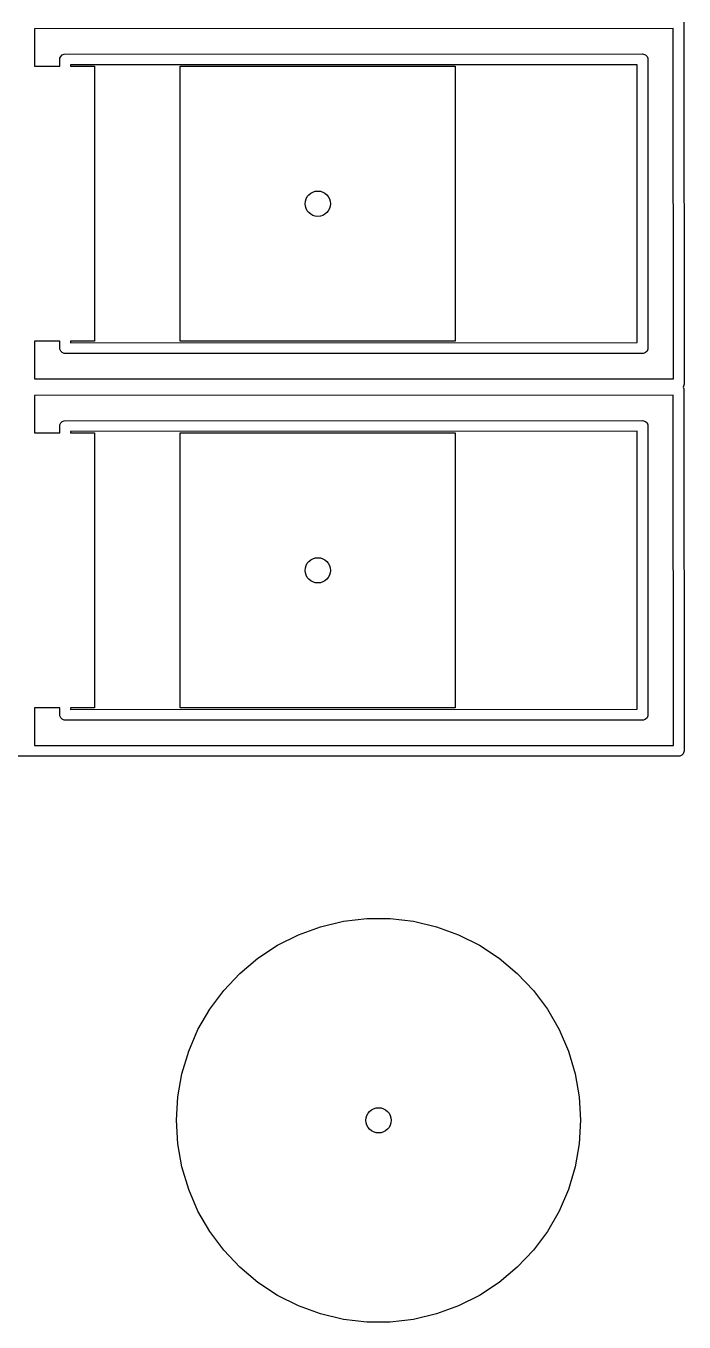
# Model space of a CAD drawing. Extents: x 4.69 to 6.17, y -4.14 to -2.68.
# Drawn here: x 5.808 to 6.167, y -4.11 to -3.403 of the extents above; entities that cross this region are included whole.
import ezdxf

# ---------------------------------------------------------------- set-up
doc = ezdxf.new("R2010")
doc.units = 0
doc.header["$MEASUREMENT"] = 0
doc.layers.add('BLACK', color=7, linetype='CONTINUOUS')

msp = doc.modelspace()

# ---------------------------------------------------------------- linework, layer by layer
at = {"layer": 'BLACK', "linetype": 'CONTINUOUS'}
for p, q in [((6.16075, -3.40447), (5.81227, -3.40453)), ((5.81227, -3.40453), (5.81227, -3.425)), ((6.1608, -3.59547), (6.16075, -3.40447)), ((6.1666, -3.40099), (6.16665, -3.59843)), ((5.82611, -3.42126), (5.82616, -3.42068)), ((5.82611, -3.425), (5.82611, -3.42126)), ((5.82616, -3.42068), (5.8266, -3.41962)), ((5.8266, -3.41962), (5.82742, -3.4188)), ((5.82742, -3.4188), (5.82848, -3.41836)), ((5.82848, -3.41836), (6.14402, -3.41831)), ((6.14402, -3.41831), (6.1446, -3.41836)), ((6.1446, -3.41836), (6.14566, -3.4188)), ((6.14566, -3.4188), (6.14647, -3.41962)), ((6.14647, -3.41962), (6.14692, -3.42068)), ((6.14692, -3.42068), (6.14697, -3.57874)), ((5.81227, -3.425), (5.82611, -3.425)), ((6.14107, -3.42416), (5.83196, -3.42421)), ((5.83196, -3.42421), (5.83196, -3.425)), ((5.83196, -3.425), (5.845, -3.425)), ((5.845, -3.425), (5.845, -3.575)), ((5.89185, -3.575), (5.89185, -3.425)), ((5.89185, -3.425), (6.04185, -3.425)), ((6.04185, -3.425), (6.04185, -3.575)), ((6.14112, -3.57579), (6.14107, -3.42416)), ((5.82616, -3.575), (5.81232, -3.575)), ((5.81232, -3.575), (5.81232, -3.59553)), ((5.82616, -3.57932), (5.82616, -3.575)), ((5.845, -3.575), (5.83201, -3.575)), ((5.83201, -3.575), (5.83201, -3.57584)), ((5.83201, -3.57584), (6.14112, -3.57579)), ((6.04185, -3.575), (5.89185, -3.575)), ((5.8266, -3.58038), (5.82616, -3.57932)), ((5.82742, -3.5812), (5.8266, -3.58038)), ((5.82848, -3.58164), (5.82742, -3.5812)), ((5.82906, -3.58169), (5.82848, -3.58164)), ((6.1446, -3.58164), (5.82906, -3.58169)), ((6.14566, -3.5812), (6.1446, -3.58164)), ((6.14647, -3.58038), (6.14566, -3.5812)), ((6.14692, -3.57932), (6.14647, -3.58038)), ((6.14697, -3.57874), (6.14692, -3.57932)), ((5.81232, -3.59553), (6.1608, -3.59547)), ((6.16665, -3.59843), (6.1666, -3.59901)), ((6.16075, -3.60447), (5.81227, -3.60453)), ((5.81227, -3.60453), (5.81227, -3.625)), ((6.1608, -3.79547), (6.16075, -3.60447)), ((6.1666, -3.59901), (6.16618, -3.6)), ((6.16618, -3.6), (6.1666, -3.60099)), ((6.1666, -3.60099), (6.16665, -3.79843)), ((5.82616, -3.62068), (5.8266, -3.61962)), ((5.8266, -3.61962), (5.82742, -3.6188)), ((5.82742, -3.6188), (5.82848, -3.61836)), ((5.82848, -3.61836), (6.14402, -3.61831)), ((6.14402, -3.61831), (6.1446, -3.61836)), ((6.1446, -3.61836), (6.14566, -3.6188)), ((6.14566, -3.6188), (6.14647, -3.61962)), ((6.14647, -3.61962), (6.14692, -3.62068)), ((5.81227, -3.625), (5.82611, -3.625)), ((5.82611, -3.62126), (5.82616, -3.62068)), ((5.82611, -3.625), (5.82611, -3.62126)), ((6.14107, -3.62416), (5.83196, -3.62421)), ((5.83196, -3.62421), (5.83196, -3.625)), ((5.83196, -3.625), (5.845, -3.625)), ((5.845, -3.625), (5.845, -3.775)), ((5.89185, -3.775), (5.89185, -3.625)), ((5.89185, -3.625), (6.04185, -3.625)), ((6.04185, -3.625), (6.04185, -3.775)), ((6.14112, -3.77579), (6.14107, -3.62416)), ((6.14692, -3.62068), (6.14697, -3.77874)), ((5.82616, -3.775), (5.81232, -3.775)), ((5.81232, -3.775), (5.81232, -3.79553)), ((5.82616, -3.77932), (5.82616, -3.775)), ((5.845, -3.775), (5.83201, -3.775)), ((5.83201, -3.775), (5.83201, -3.77584)), ((6.04185, -3.775), (5.89185, -3.775)), ((5.8266, -3.78038), (5.82616, -3.77932)), ((5.82742, -3.7812), (5.8266, -3.78038)), ((5.82848, -3.78164), (5.82742, -3.7812)), ((5.82906, -3.78169), (5.82848, -3.78164)), ((6.1446, -3.78164), (5.82906, -3.78169)), ((5.83201, -3.77584), (6.14112, -3.77579)), ((6.14566, -3.7812), (6.1446, -3.78164)), ((6.14647, -3.78038), (6.14566, -3.7812)), ((6.14692, -3.77932), (6.14647, -3.78038)), ((6.14697, -3.77874), (6.14692, -3.77932)), ((5.81232, -3.79553), (6.1608, -3.79547)), ((5.80879, -3.80132), (5.57315, -3.80138)), ((5.80879, -3.80133), (5.80879, -3.80132)), ((5.80883, -3.80133), (5.80879, -3.80133)), ((5.80937, -3.80138), (5.80883, -3.80133)), ((6.16312, -3.80132), (5.80937, -3.80138)), ((6.16312, -3.80133), (6.16312, -3.80132)), ((6.16428, -3.80133), (6.16312, -3.80133)), ((6.16534, -3.80088), (6.16428, -3.80133)), ((6.16616, -3.80007), (6.16534, -3.80088)), ((6.1666, -3.79901), (6.16616, -3.80007)), ((6.16665, -3.79843), (6.1666, -3.79901)), ((5.95634, -3.89878), (5.96838, -3.89439)), ((5.96838, -3.89439), (5.98086, -3.89144)), ((5.98086, -3.89144), (5.99359, -3.88995)), ((5.99359, -3.88995), (6.00641, -3.88995)), ((6.00641, -3.88995), (6.01914, -3.89144)), ((6.01914, -3.89144), (6.03162, -3.89439)), ((6.03162, -3.89439), (6.04366, -3.89878)), ((5.94488, -3.90453), (5.95634, -3.89878)), ((6.04366, -3.89878), (6.05512, -3.90453)), ((5.93417, -3.91158), (5.94488, -3.90453)), ((6.05512, -3.90453), (6.06583, -3.91158)), ((5.92435, -3.91982), (5.93417, -3.91158)), ((6.06583, -3.91158), (6.07565, -3.91982)), ((5.91555, -3.92914), (5.92435, -3.91982)), ((6.07565, -3.91982), (6.08445, -3.92914)), ((5.9079, -3.93942), (5.91555, -3.92914)), ((6.08445, -3.92914), (6.0921, -3.93942)), ((5.90149, -3.95053), (5.9079, -3.93942)), ((6.0921, -3.93942), (6.09851, -3.95053)), ((5.89641, -3.9623), (5.90149, -3.95053)), ((6.09851, -3.95053), (6.10359, -3.9623)), ((5.89274, -3.97458), (5.89641, -3.9623)), ((6.10359, -3.9623), (6.10726, -3.97458)), ((5.89051, -3.9872), (5.89274, -3.97458)), ((6.10726, -3.97458), (6.10949, -3.9872)), ((5.88976, -4), (5.89051, -3.9872)), ((6.10949, -3.9872), (6.11024, -4)), ((5.89051, -4.0128), (5.88976, -4)), ((6.11024, -4), (6.10949, -4.0128)), ((5.89274, -4.02542), (5.89051, -4.0128)), ((6.10949, -4.0128), (6.10726, -4.02542)), ((5.89641, -4.0377), (5.89274, -4.02542)), ((6.10726, -4.02542), (6.10359, -4.0377)), ((5.90149, -4.04947), (5.89641, -4.0377)), ((6.10359, -4.0377), (6.09851, -4.04947)), ((5.9079, -4.06058), (5.90149, -4.04947)), ((6.09851, -4.04947), (6.0921, -4.06058)), ((5.91555, -4.07086), (5.9079, -4.06058)), ((6.0921, -4.06058), (6.08445, -4.07086)), ((5.92435, -4.08018), (5.91555, -4.07086)), ((6.08445, -4.07086), (6.07565, -4.08018)), ((5.93417, -4.08842), (5.92435, -4.08018)), ((6.07565, -4.08018), (6.06583, -4.08842)), ((5.94488, -4.09547), (5.93417, -4.08842)), ((6.06583, -4.08842), (6.05512, -4.09547)), ((5.95634, -4.10122), (5.94488, -4.09547)), ((6.05512, -4.09547), (6.04366, -4.10122)), ((5.96838, -4.10561), (5.95634, -4.10122)), ((5.98086, -4.10856), (5.96838, -4.10561)), ((6.03162, -4.10561), (6.01914, -4.10856)), ((6.04366, -4.10122), (6.03162, -4.10561)), ((5.99359, -4.11005), (5.98086, -4.10856)), ((6.00641, -4.11005), (5.99359, -4.11005)), ((6.01914, -4.10856), (6.00641, -4.11005))]:
    msp.add_line(p, q, dxfattribs=at)
at = {"layer": 'BLACK'}
for centre in [(5.96685, -3.5), (5.96685, -3.7), (6, -4)]:
    msp.add_circle(centre, 0.00689, dxfattribs=at)

doc.saveas('drawing.dxf')
